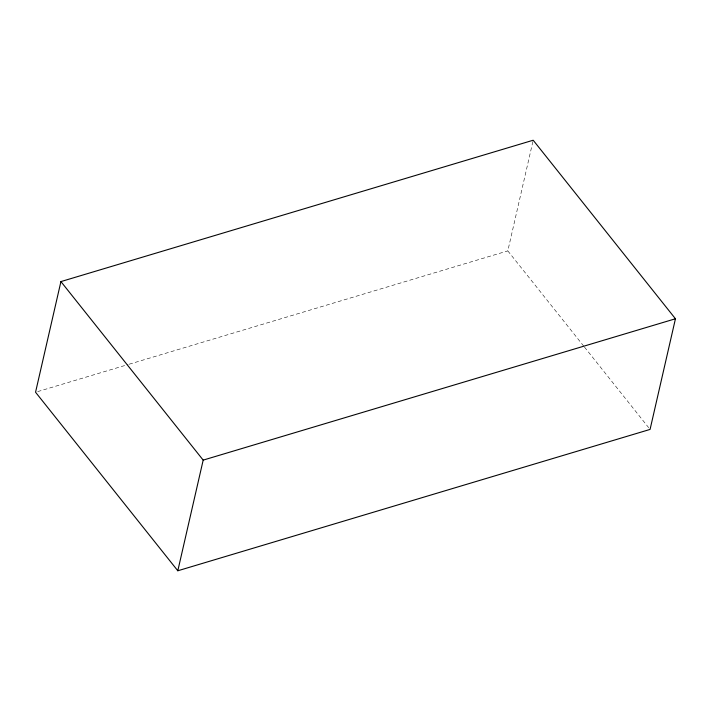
<?xml version="1.0" encoding="UTF-8"?>
<svg xmlns="http://www.w3.org/2000/svg" width="711" height="711" viewBox="0 0 711 711"><rect width="100%" height="100%" fill="white"/><g stroke="black" fill="none" stroke-linecap="round" stroke-linejoin="round"><path stroke-width="0.53" stroke-dasharray="3.56 2.67" d="M583.775 346.213L507.814 250.885L533.188 140.227M37.674 391.601L128.087 364.539M129.153 364.219L507.814 250.885M584.469 347.084L648.69 427.684"/><path stroke-width="1.07" d="M60.924 281.583L35.55 392.232L177.812 570.773L650.076 429.417L675.45 318.768L533.188 140.227L60.924 281.583L203.186 460.115L177.812 570.773M203.186 460.115L675.45 318.768"/></g></svg>
